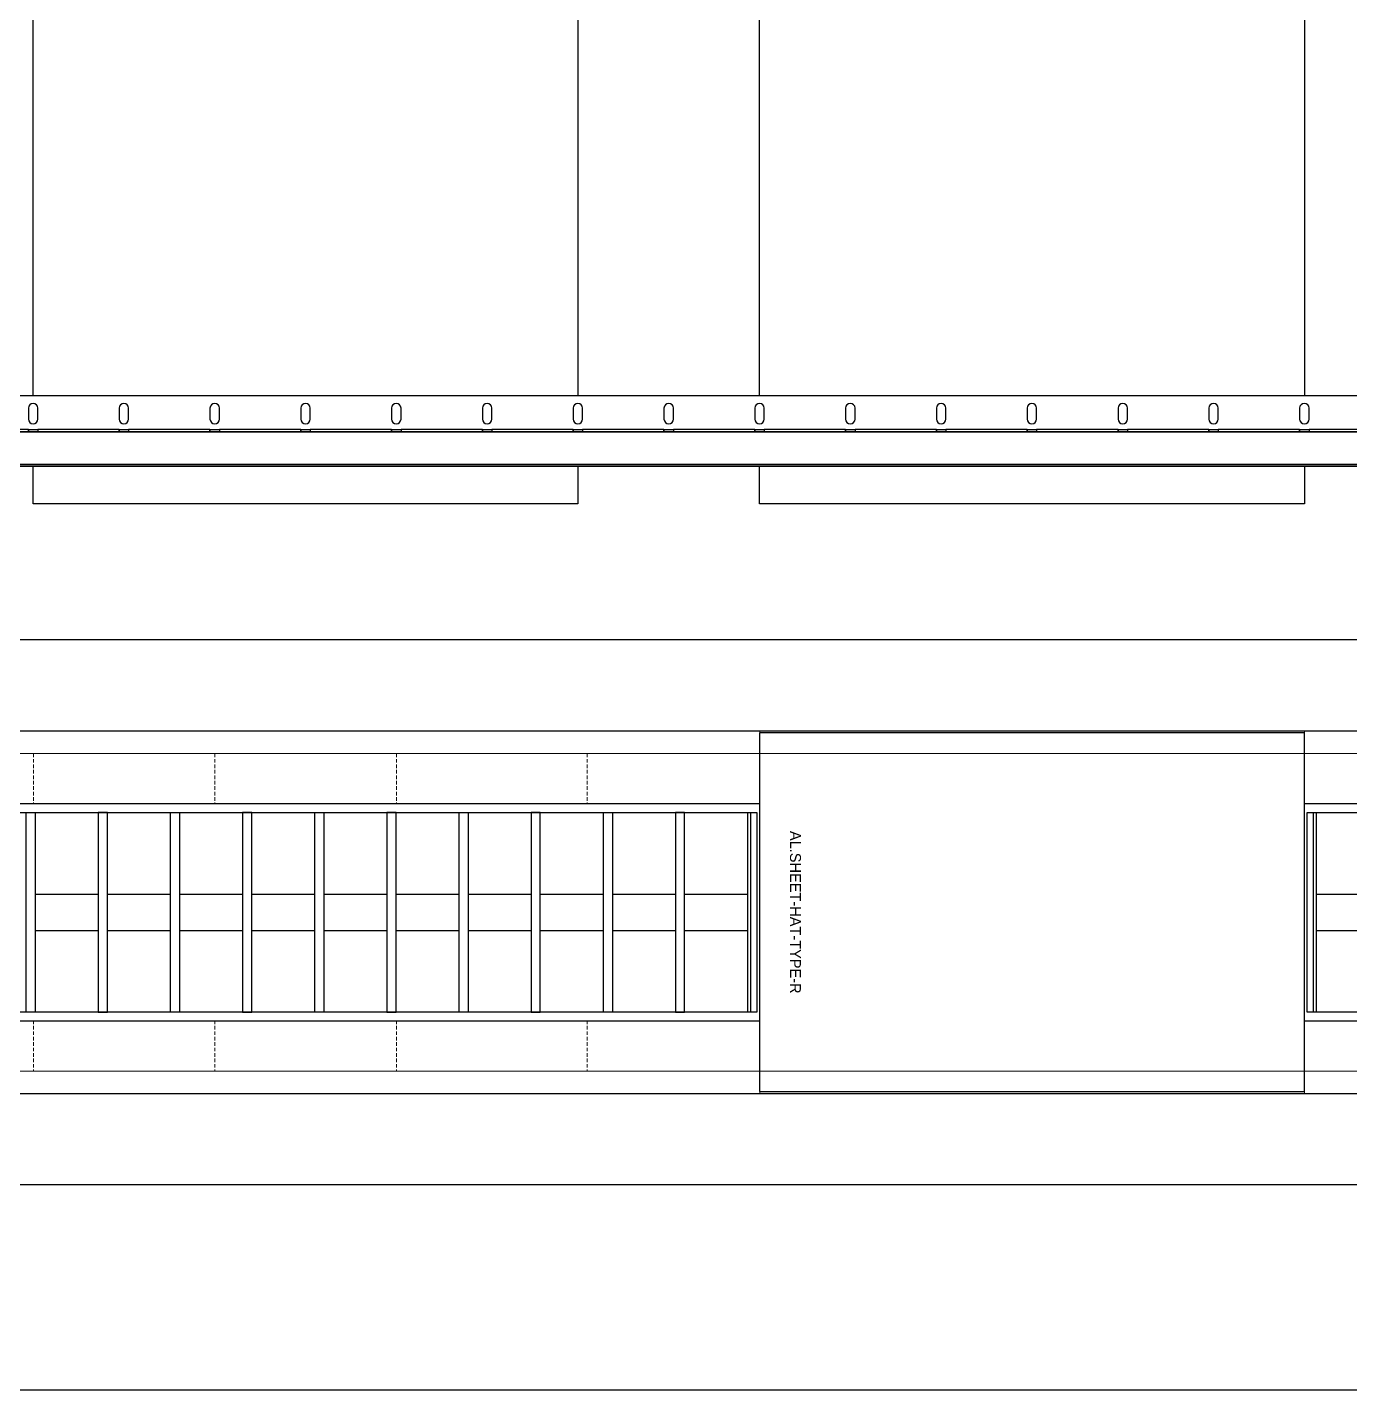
# Model space of a CAD drawing. Header units: millimetres. Extents: x -962357 to -591296, y -223672 to 59420.
# Drawn here: x -836133 to -835405, y -179329 to -178579 of the extents above; entities that cross this region are included whole.
import ezdxf
from ezdxf.enums import TextEntityAlignment as Align

# ---------------------------------------------------------------- set-up
doc = ezdxf.new("R2010")
doc.units = ezdxf.units.MM
doc.linetypes.add('DPA_Hidden 50', pattern=[3, 2, -1])
for name, color, linetype in [('000 - WIPEOUT', 250, 'Continuous'), ('001 - ASCESSORIES', 251, 'Continuous'), ('A04_TUBE SERIES', 2, 'Continuous'), ('A11_ALU.SOLID SHEET', 2, 'Continuous')]:
    doc.layers.add(name, color=color, linetype=linetype)
doc.layers.add('A-GLAZ-CURT', color=2, linetype='Continuous', lineweight=9)

# ---------------------------------------------------------------- blocks, each defined once
blk = doc.blocks.new('*U4626')
at = {"layer": 'A11_ALU.SOLID SHEET', "color": 0}
blk.add_lwpolyline([(300, -98.8), (300, 98.8), (0, 98.8), (0, -98.8)], close=True, dxfattribs=at)
at = {"layer": 'Defpoints', "color": 250}
blk.add_point((0, 0), dxfattribs=at)
blk.add_text('AL.SHEET-HAT-TYPE-R', height=6, rotation=270, dxfattribs=at).set_placement((15, 0), align=Align.BOTTOM_CENTER)
blk = doc.blocks.new('*U4621')
at = {"color": 1}
blk.add_wipeout([(600, -60), (-600, -60), (-600, 60), (600, 60)], dxfattribs=at).dxf.layer = '000 - WIPEOUT'
at = {"layer": '001 - ASCESSORIES', "color": 0}
blk.add_lwpolyline([(600, -60), (-600, -60), (-600, 60), (600, 60)], close=True, dxfattribs=at)
at = {"layer": '001 - ASCESSORIES'}
for points in [[(-593.5, -55), (-598.5, -55), (-598.5, 55), (-593.5, 55)], [(595, -55), (-595, -55), (-595, 55), (595, 55)], [(201.17, -55), (196.17, -55), (196.17, 55), (201.17, 55)], [(235.9, -55), (240.9, -55), (240.9, 55), (235.9, 55)], [(280.63, -55), (275.63, -55), (275.63, 55), (280.63, 55)], [(315.37, -55), (320.37, -55), (320.37, 55), (315.37, 55)], [(360.1, -55), (355.1, -55), (355.1, 55), (360.1, 55)], [(394.83, -55), (399.83, -55), (399.83, 55), (394.83, 55)], [(439.57, -55), (434.57, -55), (434.57, 55), (439.57, 55)], [(474.3, -55), (479.3, -55), (479.3, 55), (474.3, 55)], [(519.03, -55), (514.03, -55), (514.03, 55), (519.03, 55)], [(553.77, -55), (558.77, -55), (558.77, 55), (553.77, 55)], [(598.5, -55), (593.5, -55), (593.5, 55), (598.5, 55)]]:
    blk.add_lwpolyline(points, close=True, dxfattribs=at)
for points in [[(-593.5, 10), (-558.77, 10)], [(201.17, 10), (235.9, 10)], [(240.9, 10), (275.63, 10)], [(280.63, 10), (315.37, 10)], [(320.37, 10), (355.1, 10)], [(360.1, 10), (394.83, 10)], [(399.83, 10), (434.57, 10)], [(439.57, 10), (474.3, 10)], [(479.3, 10), (514.03, 10)], [(519.03, 10), (553.77, 10)], [(558.77, 10), (593.5, 10)], [(-593.5, -10), (-558.77, -10)], [(201.17, -10), (235.9, -10)], [(240.9, -10), (275.63, -10)], [(280.63, -10), (315.37, -10)], [(320.37, -10), (355.1, -10)], [(360.1, -10), (394.83, -10)], [(399.83, -10), (434.57, -10)], [(439.57, -10), (474.3, -10)], [(479.3, -10), (514.03, -10)], [(519.03, -10), (553.77, -10)], [(558.77, -10), (593.5, -10)]]:
    blk.add_lwpolyline(points, dxfattribs=at)
blk = doc.blocks.new('*U4646')
blk.add_attdef('EXTR.OVL-LENGTH_', (-25, -59.09), '', height=5)
blk.add_wipeout([(-25, 0), (25, 0), (25, 67400), (-25, 67400)]).dxf.layer = '000 - WIPEOUT'
at = {"layer": 'A04_TUBE SERIES', "color": 0}
blk.add_lwpolyline([(-25, 0), (25, 0), (25, 67400), (-25, 67400)], close=True, dxfattribs=at)
blk = doc.blocks.new('*U4648')
blk.add_attdef('EXTR.OVL-LENGTH_', (-25, -59.09), '', height=5)
blk.add_wipeout([(-25, 0), (25, 0), (25, 67400), (-25, 67400)]).dxf.layer = '000 - WIPEOUT'
at = {"layer": 'A04_TUBE SERIES', "color": 0}
blk.add_lwpolyline([(-25, 0), (25, 0), (25, 67400), (-25, 67400)], close=True, dxfattribs=at)
blk = doc.blocks.new('*U4717')
at = {"color": 3}
for points in [[(-1050, 17950), (1050, 17950), (1050, 17650), (-1050, 17650)], [(-1050, 17550), (1050, 17550), (1050, 17250), (-1050, 17250)]]:
    blk.add_wipeout(points, dxfattribs=at).dxf.layer = '000 - WIPEOUT'
at = {"layer": 'A11_ALU.SOLID SHEET', "color": 0, "linetype": 'ByBlock'}
for points in [[(-1050, 17650), (1050, 17650), (1050, 17950), (-1050, 17950)], [(-1050, 17250), (1050, 17250), (1050, 17550), (-1050, 17550)]]:
    blk.add_lwpolyline(points, close=True, dxfattribs=at)
blk = doc.blocks.new('000 - ASSCESSORIES_FAMELINE_GALV.BRACKET_FITTING_Z-PROFILE_HR-02AA_TOP_VIEW')
blk.add_wipeout([(-1200, 39), (1200, 39), (1200, 0), (-1200, 0)]).dxf.layer = '000 - WIPEOUT'
at = {"layer": '001 - ASCESSORIES', "linetype": 'Continuous'}
for p, q in [((-1200, 39), (1200, 39)), ((-1200, 0), (1200, 0))]:
    blk.add_line(p, q, dxfattribs=at)
at = {"layer": '001 - ASCESSORIES', "color": 1, "linetype": 'ByBlock'}
for p, q in [((-1127.6, 20.2), (-1127.6, 19)), ((-1077.6, 20.2), (-1077.6, 19)), ((-1027.6, 20.2), (-1027.6, 19)), ((-977.6, 20.2), (-977.6, 19)), ((-927.6, 20.2), (-927.6, 19)), ((-877.6, 20.2), (-877.6, 19)), ((-827.6, 20.2), (-827.6, 19)), ((-777.6, 20.2), (-777.6, 19)), ((-727.6, 20.2), (-727.6, 19)), ((-677.6, 20.2), (-677.6, 19)), ((-627.6, 20.2), (-627.6, 19)), ((-577.6, 20.2), (-577.6, 19)), ((-527.6, 20.2), (-527.6, 19)), ((-477.6, 20.2), (-477.6, 19)), ((-427.6, 20.2), (-427.6, 19))]:
    blk.add_line(p, q, dxfattribs=at)
at = {"layer": '001 - ASCESSORIES', "color": 0, "linetype": 'ByBlock'}
blk.add_lwpolyline([(-1200, 39), (1200, 39), (1200, 19), (-1200, 19)], close=True, dxfattribs=at)
at = {"layer": '001 - ASCESSORIES'}
for points in [[(-1122.4, 26), (-1122.4, 32, 1), (-1127.6, 32), (-1127.6, 26, 1)], [(-1072.4, 26), (-1072.4, 32, 1), (-1077.6, 32), (-1077.6, 26, 1)], [(-1022.4, 26), (-1022.4, 32, 1), (-1027.6, 32), (-1027.6, 26, 1)], [(-972.4, 26), (-972.4, 32, 1), (-977.6, 32), (-977.6, 26, 1)], [(-922.4, 26), (-922.4, 32, 1), (-927.6, 32), (-927.6, 26, 1)], [(-872.4, 26), (-872.4, 32, 1), (-877.6, 32), (-877.6, 26, 1)], [(-822.4, 26), (-822.4, 32, 1), (-827.6, 32), (-827.6, 26, 1)], [(-772.4, 26), (-772.4, 32, 1), (-777.6, 32), (-777.6, 26, 1)], [(-722.4, 26), (-722.4, 32, 1), (-727.6, 32), (-727.6, 26, 1)], [(-672.4, 26), (-672.4, 32, 1), (-677.6, 32), (-677.6, 26, 1)], [(-622.4, 26), (-622.4, 32, 1), (-627.6, 32), (-627.6, 26, 1)], [(-572.4, 26), (-572.4, 32, 1), (-577.6, 32), (-577.6, 26, 1)], [(-522.4, 26), (-522.4, 32, 1), (-527.6, 32), (-527.6, 26, 1)], [(-472.4, 26), (-472.4, 32, 1), (-477.6, 32), (-477.6, 26, 1)], [(-422.4, 26), (-422.4, 32, 1), (-427.6, 32), (-427.6, 26, 1)]]:
    blk.add_lwpolyline(points, format="xyb", close=True, dxfattribs=at)
blk.add_lwpolyline([(-1200, 19), (1200, 19), (1200, 0), (-1200, 0)], close=True, dxfattribs=at)
at = {"layer": '001 - ASCESSORIES', "color": 1, "linetype": 'ByBlock'}
for points in [[(-1127.6, 20.2), (-1172.4, 20.2), (-1172.4, 19), (-1127.6, 19)], [(-1127.6, 20.2), (-1122.4, 20.2), (-1122.4, 19), (-1127.6, 19)], [(-1077.6, 20.2), (-1122.4, 20.2), (-1122.4, 19), (-1077.6, 19)], [(-1077.6, 20.2), (-1072.4, 20.2), (-1072.4, 19), (-1077.6, 19)], [(-1027.6, 20.2), (-1072.4, 20.2), (-1072.4, 19), (-1027.6, 19)], [(-1027.6, 20.2), (-1022.4, 20.2), (-1022.4, 19), (-1027.6, 19)], [(-977.6, 20.2), (-1022.4, 20.2), (-1022.4, 19), (-977.6, 19)], [(-977.6, 20.2), (-972.4, 20.2), (-972.4, 19), (-977.6, 19)], [(-927.6, 20.2), (-972.4, 20.2), (-972.4, 19), (-927.6, 19)], [(-927.6, 20.2), (-922.4, 20.2), (-922.4, 19), (-927.6, 19)], [(-877.6, 20.2), (-922.4, 20.2), (-922.4, 19), (-877.6, 19)], [(-877.6, 20.2), (-872.4, 20.2), (-872.4, 19), (-877.6, 19)], [(-827.6, 20.2), (-872.4, 20.2), (-872.4, 19), (-827.6, 19)], [(-827.6, 20.2), (-822.4, 20.2), (-822.4, 19), (-827.6, 19)], [(-777.6, 20.2), (-822.4, 20.2), (-822.4, 19), (-777.6, 19)], [(-777.6, 20.2), (-772.4, 20.2), (-772.4, 19), (-777.6, 19)], [(-727.6, 20.2), (-772.4, 20.2), (-772.4, 19), (-727.6, 19)], [(-727.6, 20.2), (-722.4, 20.2), (-722.4, 19), (-727.6, 19)], [(-677.6, 20.2), (-722.4, 20.2), (-722.4, 19), (-677.6, 19)], [(-677.6, 20.2), (-672.4, 20.2), (-672.4, 19), (-677.6, 19)], [(-627.6, 20.2), (-672.4, 20.2), (-672.4, 19), (-627.6, 19)], [(-627.6, 20.2), (-622.4, 20.2), (-622.4, 19), (-627.6, 19)], [(-577.6, 20.2), (-622.4, 20.2), (-622.4, 19), (-577.6, 19)], [(-577.6, 20.2), (-572.4, 20.2), (-572.4, 19), (-577.6, 19)], [(-527.6, 20.2), (-572.4, 20.2), (-572.4, 19), (-527.6, 19)], [(-527.6, 20.2), (-522.4, 20.2), (-522.4, 19), (-527.6, 19)], [(-477.6, 20.2), (-522.4, 20.2), (-522.4, 19), (-477.6, 19)], [(-477.6, 20.2), (-472.4, 20.2), (-472.4, 19), (-477.6, 19)], [(-427.6, 20.2), (-472.4, 20.2), (-472.4, 19), (-427.6, 19)], [(-427.6, 20.2), (-422.4, 20.2), (-422.4, 19), (-427.6, 19)], [(-377.6, 20.2), (-422.4, 20.2), (-422.4, 19), (-377.6, 19)]]:
    blk.add_lwpolyline(points, close=True, dxfattribs=at)
at = {"layer": '001 - ASCESSORIES', "color": 2}
blk.add_lwpolyline([(-1200, 1.2), (1200, 1.2), (1200, 0), (-1200, 0)], close=True, dxfattribs=at)
blk = doc.blocks.new('*U4946')
at = {"layer": '001 - ASCESSORIES', "linetype": 'ByBlock', "rotation": 180}
blk.add_blockref('000 - ASSCESSORIES_FAMELINE_GALV.BRACKET_FITTING_Z-PROFILE_HR-02AA_TOP_VIEW', (16800, 39), dxfattribs=at)
blk = doc.blocks.new('*U4956')
blk.add_lwpolyline([(27650, -551.98), (-107450, -551.98), (-107450, -3555), (27650, -3555)], close=True)
at = {"layer": 'A11_ALU.SOLID SHEET', "color": 1}
blk.add_blockref('*U4626', (-91050, -3292), dxfattribs=at)
for p in [(-91650, -3292), (-90150, -3292)]:
    blk.add_blockref('*U4621', p)
at = {"layer": 'A04_TUBE SERIES', "color": 0, "linetype": 'ByBlock', "rotation": 90}
for name, p in [('*U4646', (-39950, -3167)), ('*U4648', (-39950, -3417))]:
    blk.add_blockref(name, p, dxfattribs=at)
at = {"layer": 'A11_ALU.SOLID SHEET', "color": 0, "linetype": 'ByBlock', "xscale": -1, "rotation": 90}
blk.add_blockref('*U4717', (-73500, -2017), dxfattribs=at)
at = {"layer": '001 - ASCESSORIES', "linetype": 'ByBlock', "rotation": 180}
blk.add_blockref('*U4946', (-73525, -3007.3), dxfattribs=at)
blk = doc.blocks.new('DPA_CP_Metal Ceiling Luminaire2 - Linear Luminaire-12404975-4160-01 UPPER PLATFORM LEVEL - REFLECTED CEILING PLAN')
at = {"layer": 'A-GLAZ-CURT'}
for p, q in [((-786932.37, 2701.52), (-786932.37, 2976.52)), ((-786932.37, 2976.52), (-785732.37, 2976.52)), ((-786932.37, 2976.52), (-786932.37, 2701.52)), ((-785732.37, 2976.52), (-786932.37, 2976.52)), ((-786932.37, 2976.52), (-785732.37, 2976.52)), ((-785732.37, 2976.52), (-785732.37, 2701.52)), ((-785732.37, 2701.52), (-785732.37, 2976.52)), ((-786932.37, 2939.02), (-786932.37, 2701.52)), ((-785732.37, 2939.02), (-785732.37, 2701.52)), ((-786932.37, 2926.52), (-785732.37, 2926.52)), ((-786932.37, 2751.52), (-785732.37, 2751.52)), ((-785732.37, 2701.52), (-786932.37, 2701.52)), ((-785732.37, 2701.52), (-786932.37, 2701.52)), ((-786932.37, 2701.52), (-785732.37, 2701.52))]:
    blk.add_line(p, q, dxfattribs=at)
at = {"layer": 'A-GLAZ-CURT', "linetype": 'DPA_Hidden 50'}
for p, q in [((-786132.37, 2926.52), (-786132.37, 2751.52)), ((-786032.37, 2926.52), (-786032.37, 2751.52)), ((-785932.37, 2926.52), (-785932.37, 2751.52)), ((-785827.37, 2926.52), (-785827.37, 2751.52))]:
    blk.add_line(p, q, dxfattribs=at)
blk = doc.blocks.new('DPA_CP_Metal Ceiling Panel1 - Horizontal with Gap-13297912-4160-01 UPPER PLATFORM LEVEL - REFLECTED CEILING PLAN')
at = {"layer": 'A-GLAZ-CURT'}
for p, q in [((-786232.37, 151.52), (-786232.37, 426.52)), ((-786232.37, 151.52), (-786232.37, 426.52)), ((-786232.37, 426.52), (-785932.37, 426.52)), ((-786232.37, 426.52), (-785932.37, 426.52)), ((-786232.37, 151.52), (-786232.37, 426.52)), ((-785932.37, 151.52), (-785932.37, 426.52)), ((-785932.37, 426.52), (-785932.37, 151.52)), ((-785932.37, 426.52), (-785932.37, 151.52)), ((-786232.37, 376.52), (-785932.37, 376.52)), ((-786232.37, 201.52), (-785932.37, 201.52)), ((-786232.37, 151.52), (-785932.37, 151.52)), ((-785932.37, 151.52), (-786232.37, 151.52)), ((-785932.37, 151.52), (-786232.37, 151.52))]:
    blk.add_line(p, q, dxfattribs=at)
blk = doc.blocks.new('*U434')
at = {"layer": 'A11_ALU.SOLID SHEET', "color": 0}
blk.add_lwpolyline([(300, -98.8), (300, 98.8), (0, 98.8), (0, -98.8)], close=True, dxfattribs=at)
at = {"layer": 'Defpoints', "color": 250}
blk.add_point((0, 0), dxfattribs=at)
blk.add_text('AL.SHEET-HAT-TYPE-R', height=6, rotation=270, dxfattribs=at).set_placement((15, 0), align=Align.BOTTOM_CENTER)
blk = doc.blocks.new('*U453')
at = {"color": 1}
blk.add_wipeout([(600, -60), (-600, -60), (-600, 60), (600, 60)], dxfattribs=at).dxf.layer = '000 - WIPEOUT'
at = {"layer": '001 - ASCESSORIES', "color": 0}
blk.add_lwpolyline([(600, -60), (-600, -60), (-600, 60), (600, 60)], close=True, dxfattribs=at)
at = {"layer": '001 - ASCESSORIES'}
for points in [[(-593.5, -55), (-598.5, -55), (-598.5, 55), (-593.5, 55)], [(595, -55), (-595, -55), (-595, 55), (595, 55)], [(201.17, -55), (196.17, -55), (196.17, 55), (201.17, 55)], [(235.9, -55), (240.9, -55), (240.9, 55), (235.9, 55)], [(280.63, -55), (275.63, -55), (275.63, 55), (280.63, 55)], [(315.37, -55), (320.37, -55), (320.37, 55), (315.37, 55)], [(360.1, -55), (355.1, -55), (355.1, 55), (360.1, 55)], [(394.83, -55), (399.83, -55), (399.83, 55), (394.83, 55)], [(439.57, -55), (434.57, -55), (434.57, 55), (439.57, 55)], [(474.3, -55), (479.3, -55), (479.3, 55), (474.3, 55)], [(519.03, -55), (514.03, -55), (514.03, 55), (519.03, 55)], [(553.77, -55), (558.77, -55), (558.77, 55), (553.77, 55)], [(598.5, -55), (593.5, -55), (593.5, 55), (598.5, 55)]]:
    blk.add_lwpolyline(points, close=True, dxfattribs=at)
for points in [[(-593.5, 10), (-558.77, 10)], [(201.17, 10), (235.9, 10)], [(240.9, 10), (275.63, 10)], [(280.63, 10), (315.37, 10)], [(320.37, 10), (355.1, 10)], [(360.1, 10), (394.83, 10)], [(399.83, 10), (434.57, 10)], [(439.57, 10), (474.3, 10)], [(479.3, 10), (514.03, 10)], [(519.03, 10), (553.77, 10)], [(558.77, 10), (593.5, 10)], [(-593.5, -10), (-558.77, -10)], [(201.17, -10), (235.9, -10)], [(240.9, -10), (275.63, -10)], [(280.63, -10), (315.37, -10)], [(320.37, -10), (355.1, -10)], [(360.1, -10), (394.83, -10)], [(399.83, -10), (434.57, -10)], [(439.57, -10), (474.3, -10)], [(479.3, -10), (514.03, -10)], [(519.03, -10), (553.77, -10)], [(558.77, -10), (593.5, -10)]]:
    blk.add_lwpolyline(points, dxfattribs=at)
blk = doc.blocks.new('*U725')
blk.add_attdef('EXTR.OVL-LENGTH_', (-25, -59.09), '', height=5)
blk.add_wipeout([(-25, 0), (25, 0), (25, 67400), (-25, 67400)]).dxf.layer = '000 - WIPEOUT'
at = {"layer": 'A04_TUBE SERIES', "color": 0}
blk.add_lwpolyline([(-25, 0), (25, 0), (25, 67400), (-25, 67400)], close=True, dxfattribs=at)
blk = doc.blocks.new('*U726')
blk.add_attdef('EXTR.OVL-LENGTH_', (-25, -59.09), '', height=5)
blk.add_wipeout([(-25, 0), (25, 0), (25, 67400), (-25, 67400)]).dxf.layer = '000 - WIPEOUT'
at = {"layer": 'A04_TUBE SERIES', "color": 0}
blk.add_lwpolyline([(-25, 0), (25, 0), (25, 67400), (-25, 67400)], close=True, dxfattribs=at)
blk = doc.blocks.new('*U695')
at = {"color": 3}
for points in [[(-1050, 17950), (1050, 17950), (1050, 17650), (-1050, 17650)], [(-1050, 17550), (1050, 17550), (1050, 17250), (-1050, 17250)]]:
    blk.add_wipeout(points, dxfattribs=at).dxf.layer = '000 - WIPEOUT'
at = {"layer": 'A11_ALU.SOLID SHEET', "color": 0, "linetype": 'ByBlock'}
for points in [[(-1050, 17650), (1050, 17650), (1050, 17950), (-1050, 17950)], [(-1050, 17250), (1050, 17250), (1050, 17550), (-1050, 17550)]]:
    blk.add_lwpolyline(points, close=True, dxfattribs=at)
blk = doc.blocks.new('*U556')
at = {"layer": '001 - ASCESSORIES', "linetype": 'ByBlock', "rotation": 180}
blk.add_blockref('000 - ASSCESSORIES_FAMELINE_GALV.BRACKET_FITTING_Z-PROFILE_HR-02AA_TOP_VIEW', (16800, 39), dxfattribs=at)

msp = doc.modelspace()

# ---------------------------------------------------------------- block references
at = {"layer": 'A-GLAZ-CURT'}
for name, p in [('DPA_CP_Metal Ceiling Luminaire2 - Linear Luminaire-12404975-4160-01 UPPER PLATFORM LEVEL - REFLECTED CEILING PLAN', (-49997.5, -181905.5)), ('DPA_CP_Metal Ceiling Panel1 - Horizontal with Gap-13297912-4160-01 UPPER PLATFORM LEVEL - REFLECTED CEILING PLAN', (-49497.5, -179355.5)), ('DPA_CP_Metal Ceiling Luminaire2 - Linear Luminaire-12404975-4160-01 UPPER PLATFORM LEVEL - REFLECTED CEILING PLAN', (-48497.5, -181905.5))]:
    msp.add_blockref(name, p, dxfattribs=at)

# ---------------------------------------------------------------- next in the draw order: block references
msp.add_blockref('*U4956', (-744680, -175774.39))

# ---------------------------------------------------------------- next in the draw order: linework, layer by layer
msp.add_lwpolyline([(-717030, -176326.37), (-852130, -176326.37), (-852130, -179329.4), (-717030, -179329.4)], close=True)

# ---------------------------------------------------------------- next in the draw order: block references
at = {"layer": 'A11_ALU.SOLID SHEET', "color": 1}
msp.add_blockref('*U434', (-835730, -179066.39), dxfattribs=at)

# ---------------------------------------------------------------- next in the draw order: block references
for p in [(-836330, -179066.39), (-834830, -179066.39)]:
    msp.add_blockref('*U453', p)
at = {"layer": 'A04_TUBE SERIES', "color": 0, "linetype": 'ByBlock', "rotation": 90}
for name, p in [('*U725', (-784630, -178941.39)), ('*U726', (-784630, -179191.39))]:
    msp.add_blockref(name, p, dxfattribs=at)
at = {"layer": 'A11_ALU.SOLID SHEET', "color": 0, "linetype": 'ByBlock', "xscale": -1, "rotation": 90}
msp.add_blockref('*U695', (-818180, -177791.39), dxfattribs=at)

# ---------------------------------------------------------------- next in the draw order: block references
at = {"layer": '001 - ASCESSORIES', "linetype": 'ByBlock', "rotation": 180}
msp.add_blockref('*U556', (-818205, -178781.69), dxfattribs=at)

doc.saveas('drawing.dxf')
